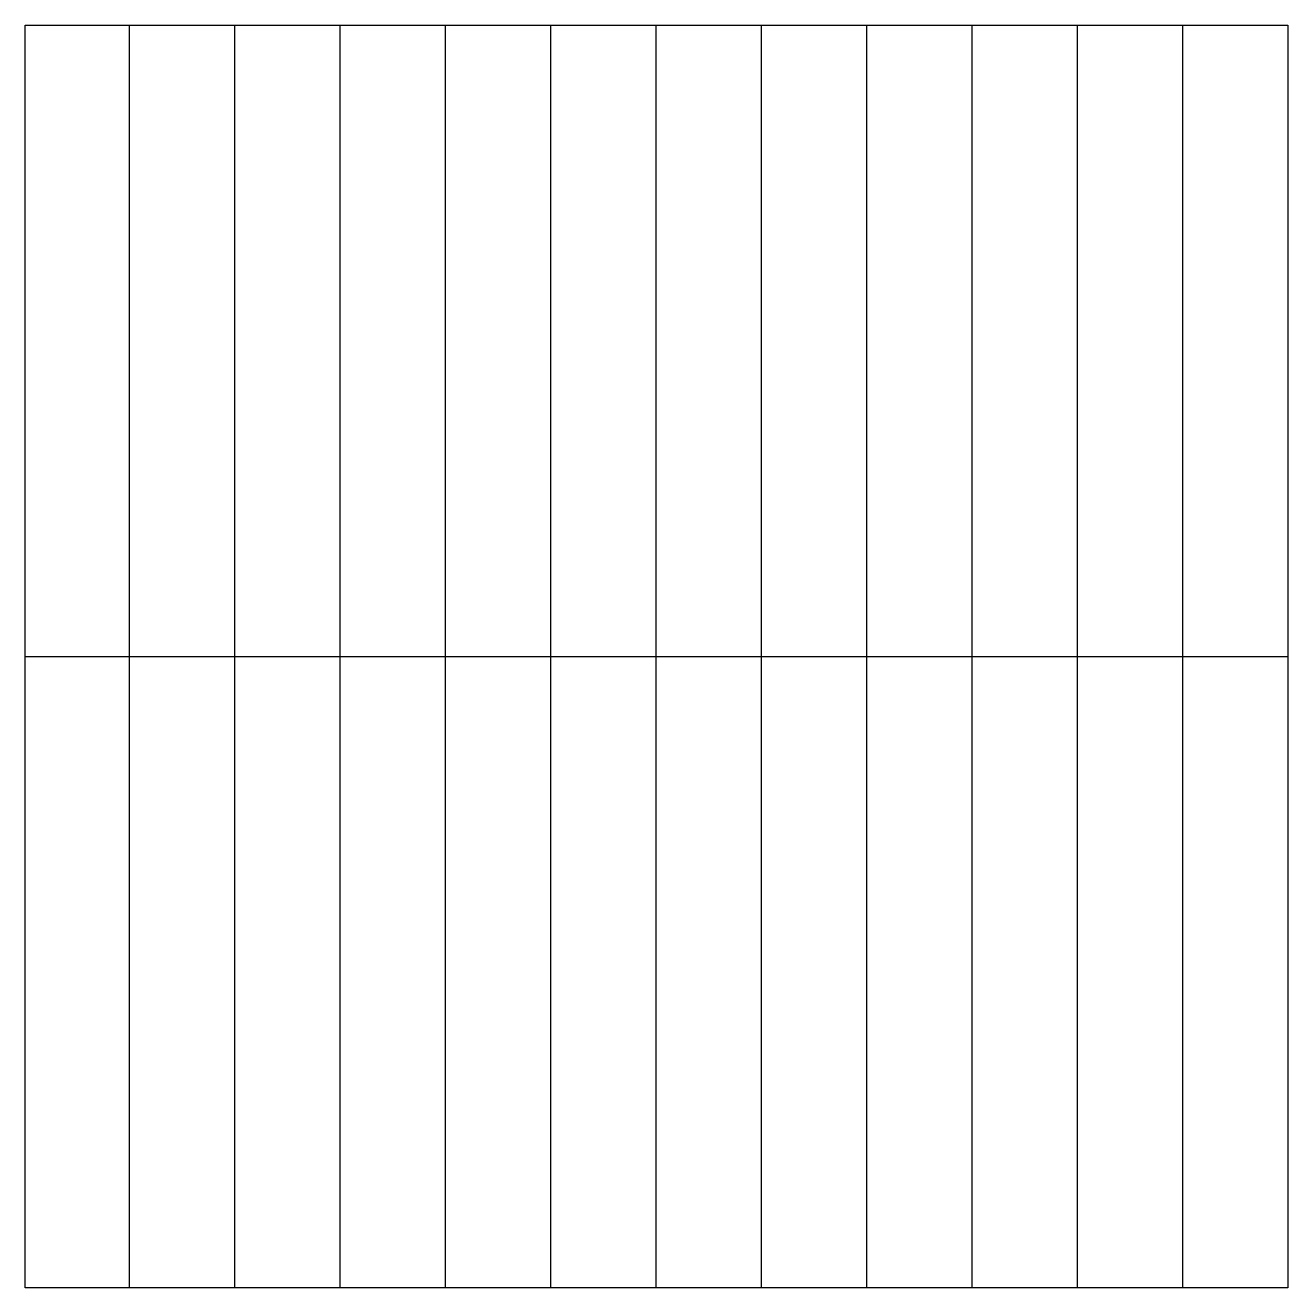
# Model space of a CAD drawing. Extents: x 716 to 1096, y 1978 to 2358.
import ezdxf

# ---------------------------------------------------------------- set-up
doc = ezdxf.new("R2010")
doc.units = 0
doc.header["$LTSCALE"] = 10
doc.header["$MEASUREMENT"] = 0
doc.layers.add('4', color=4, linetype='CONTINUOUS')
doc.layers.add('BH', color=3, linetype='CONTINUOUS')

msp = doc.modelspace()

# ---------------------------------------------------------------- linework, layer by layer
at = {"layer": '4'}
msp.add_line((716.24, 2167.76), (1096.24, 2167.76), dxfattribs=at)
msp.add_lwpolyline([(716.24, 2357.76), (1096.24, 2357.76), (1096.24, 1977.76), (716.24, 1977.76)], close=True, dxfattribs=at)
at = {"layer": 'BH'}
for p, q in [((747.54, 2357.76), (747.54, 1977.76)), ((779.24, 2357.76), (779.24, 1977.76)), ((810.94, 2357.76), (810.94, 1977.76)), ((842.64, 2357.76), (842.64, 1977.76)), ((874.34, 2357.76), (874.34, 1977.76)), ((906.04, 2357.76), (906.04, 1977.76)), ((937.74, 2357.76), (937.74, 1977.76)), ((969.44, 2357.76), (969.44, 1977.76)), ((1001.14, 2357.76), (1001.14, 1977.76)), ((1032.84, 2357.76), (1032.84, 1977.76)), ((1064.54, 2357.76), (1064.54, 1977.76))]:
    msp.add_line(p, q, dxfattribs=at)

doc.saveas('drawing.dxf')
